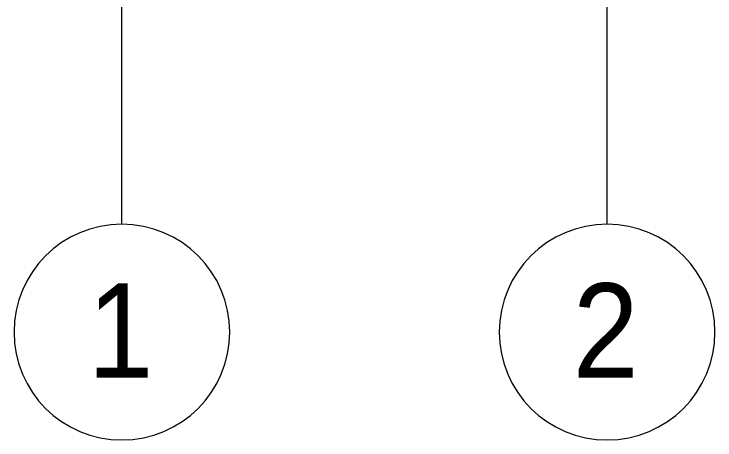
# Model space of a CAD drawing. Header units: millimetres. Extents: x -213911 to 415037, y -3642 to 107391.
# Drawn here: x -625 to 4575, y 75680 to 78838 of the extents above; entities that cross this region are included whole.
import ezdxf

# ---------------------------------------------------------------- set-up
doc = ezdxf.new("R2010")
doc.units = ezdxf.units.MM
doc.layers.add('Оси', color=7, linetype='Continuous', lineweight=9)
doc.layers.add('Оси-1', color=7, linetype='Continuous', lineweight=20)
doc.styles.add('Arial', font='arial.ttf', dxfattribs={"width": 0.9, "height": 700})

# ---------------------------------------------------------------- blocks, each defined once
blk = doc.blocks.new('Ось сетки - D8-29747960-Объем проектирования 1 этажа')
at = {"layer": 'Оси-1'}
for start, end in [(360, 180), (180, 360)]:
    blk.add_arc((0, 0), 4, start, end, dxfattribs=at)
blk = doc.blocks.new('1floor')
at = {"layer": 'Оси'}
for p, q in [((110, -1906.3), (110, 3093.7)), ((3710, -1906.3), (3710, 3093.7))]:
    blk.add_line(p, q, dxfattribs=at)
at = {"layer": 'Оси-1', "xscale": 199.9999999999999, "yscale": 199.9999999999999, "zscale": 199.9999999999999}
for p in [(110, -2706.3), (3710, -2706.3)]:
    blk.add_blockref('Ось сетки - D8-29747960-Объем проектирования 1 этажа', p, dxfattribs=at)
at = {"layer": 'Оси', "char_height": 700, "width": 606.076, "attachment_point": 1, "style": 'Arial'}
for s, insert in [('\\fArial|b0|i0|c204|p34|;\\W.9;2', (3455, -2345)), ('\\fArial|b0|i0|c204|p34|;\\W.9;1', (-145, -2345))]:
    blk.add_mtext(s, dxfattribs=dict(at, insert=insert))

msp = doc.modelspace()

# ---------------------------------------------------------------- block references
msp.add_blockref('1floor', (64.7, 79186.1))

doc.saveas('drawing.dxf')
